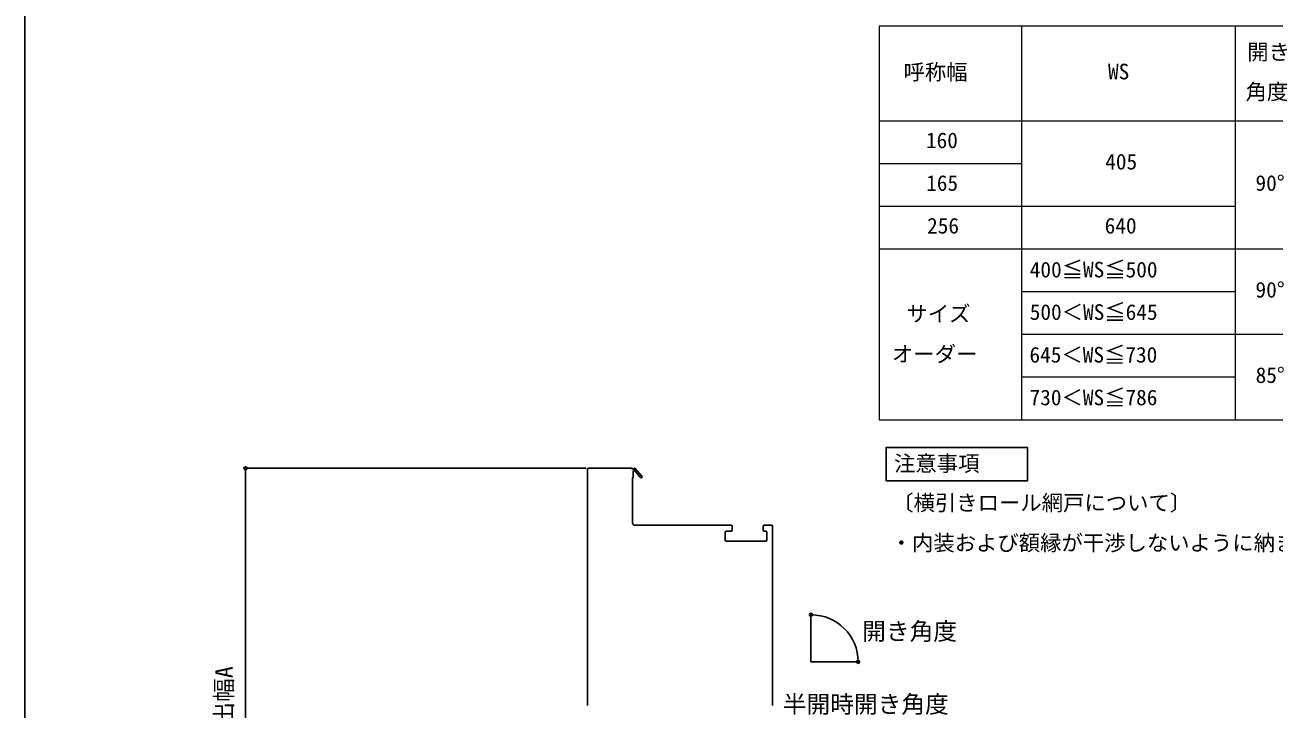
# Model space of a CAD drawing. Units: millimetres, scale not verified. Extents: x -525 to 525, y -783 to 778.
# Drawn here: x -525 to 1, y -317 to -28 of the extents above; entities that cross this region are included whole.
import ezdxf
from ezdxf.enums import TextEntityAlignment as Align

# ---------------------------------------------------------------- set-up
doc = ezdxf.new("R2010")
doc.units = ezdxf.units.MM
doc.header["$LTSCALE"] = 4
doc.layers.add('0-1_TABLE1', color=7, linetype='Continuous', lineweight=18)
for name, color, linetype in [('0-2_USER1', 3, 'Continuous'), ('0-5_YKK_12', 2, 'Continuous'), ('0-8_YKK_D', 6, 'Continuous'), ('0-9_YKK_ZWAK', 7, 'Continuous')]:
    doc.layers.add(name, color=color, linetype=linetype)
doc.styles.add('ＭＳ ゴシック', font='')
doc.styles.get('ＭＳ ゴシック').set_extended_font_data('MS Gothic')

msp = doc.modelspace()

# ---------------------------------------------------------------- linework, layer by layer
at = {"layer": '0-1_TABLE1'}
for p, q in [((-165, -28.7), (-165, -194.7)), ((-105, -28.7), (-105, -194.7)), ((-15, -28.7), (-15, -194.7)), ((-165, -68.7), (425, -68.7)), ((-165, -86.7), (-105, -86.7)), ((-165, -104.7), (-15, -104.7)), ((-165, -122.7), (425, -122.7)), ((-105, -140.7), (-15, -140.7)), ((-105, -158.7), (285, -158.7)), ((-105, -176.7), (-15, -176.7)), ((-165, -194.7), (425, -194.7))]:
    msp.add_line(p, q, dxfattribs=at)
msp.add_lwpolyline([(-165, -28.7), (355, -28.7), (425, -28.7)], dxfattribs=at)
at = {"layer": '0-2_USER1'}
msp.add_lwpolyline([(-162.101, -220.433), (-162.101, -206.433), (-102.43, -206.433), (-102.43, -220.433)], close=True, dxfattribs=at)
at = {"layer": '0-5_YKK_12'}
for p, q in [((-287.9, -315.195), (-287.9, -215.696)), ((-287.4, -215.196), (-269.4, -215.196)), ((-265.605, -219.055), (-267.916, -216.336)), ((-267.9, -239.196), (-227.4, -239.196)), ((-227.4, -241.696), (-229.4, -241.696)), ((-226.9, -239.696), (-226.9, -241.196)), ((-213.9, -241.196), (-213.9, -239.696)), ((-213.4, -239.196), (-210.4, -239.196)), ((-212.8, -241.696), (-213.4, -241.696)), ((-209.9, -239.696), (-209.9, -315.195)), ((-229.9, -242.196), (-229.9, -245.396)), ((-229.4, -245.896), (-212.8, -245.896)), ((-212.3, -245.396), (-212.3, -242.196)), ((-193.727, -296.825), (-193.727, -276.825)), ((-193.727, -296.825), (-173.727, -296.825))]:
    msp.add_line(p, q, dxfattribs=at)
for points in [[(-268.9, -215.696), (-267.9, -215.119), (-264.996, -218.537)], [(-268.295, -216.27), (-268.6, -216.447), (-268.6, -219.196), (-268.9, -219.196), (-268.9, -238.196)]]:
    msp.add_lwpolyline(points, dxfattribs=at)
for centre, radius, start, end in [((-287.4, -215.696), 0.5, 90, 180), ((-269.4, -215.696), 0.5, 360, 90), ((-268.078, -216.145), 0.25, 310.35703, 210), ((-265.3, -218.796), 0.4, 220.35703, 40.35703), ((-267.9, -238.196), 1, 180, 270), ((-229.4, -242.196), 0.5, 90, 180), ((-227.4, -239.696), 0.5, 0, 90), ((-227.4, -241.196), 0.5, 270, 0), ((-213.4, -239.696), 0.5, 90, 180), ((-213.4, -241.196), 0.5, 180, 270), ((-212.8, -242.196), 0.5, 0, 90), ((-210.4, -239.696), 0.5, 0, 90), ((-229.4, -245.396), 0.5, 180, 270), ((-212.8, -245.396), 0.5, 270, 0)]:
    msp.add_arc(centre, radius, start, end, dxfattribs=at)
at = {"layer": '0-8_YKK_D'}
for p, q in [((-288.5, -215.2), (-433, -215.2)), ((-432, -403.7), (-432, -215.2))]:
    msp.add_line(p, q, dxfattribs=at)
for centre in [(-432, -215.2), (-193.727, -276.949), (-173.851, -296.825)]:
    msp.add_circle(centre, 0.637, dxfattribs=at)
msp.add_arc((-193.727, -296.825), 19.876, 360, 90, dxfattribs=at)
at = {"layer": '0-9_YKK_ZWAK'}
msp.add_line((-525, 747.3), (-525, -782.7), dxfattribs=at)

# ---------------------------------------------------------------- texts
at = {"layer": '0-1_TABLE1', "style": 'ＭＳ ゴシック'}
for s, p in [('開き', (-9.849, -44.959)), ('呼称幅', (-154.739, -53.405)), ('WS', (-68.54, -53.2)), ('角度', (-10.591, -61.697)), ('160', (-145.278, -82.2)), ('405', (-69.716, -91.2)), ('165', (-145.176, -100.2)), ('90°', (-6.372, -100.2)), ('256', (-144.793, -118.2)), ('640', (-69.946, -118.2)), ('400≦WS≦500', (-101.523, -136.711)), ('90°', (-6.372, -145.2)), ('サイズ', (-153.486, -155.291)), ('500＜WS≦645', (-101.523, -154.609)), ('オーダー', (-159.597, -172.285)), ('645＜WS≦730', (-101.651, -172.609)), ('85°', (-6.321, -181.2)), ('730＜WS≦786', (-101.599, -190.609))]:
    msp.add_text(s, height=6.598, dxfattribs=at).set_placement(p, align=Align.BOTTOM_LEFT)
at = {"layer": '0-2_USER1', "style": 'ＭＳ ゴシック'}
for s, p in [('注意事項', (-158.716, -218.433)), ('〔横引きロール網戸について〕', (-159.483, -235.018)), ('・内装および額縁が干渉しないように納まり寸法をご参照ください。', (-160.148, -251.91))]:
    msp.add_text(s, height=6.598, dxfattribs=at).set_placement(p, align=Align.BOTTOM_LEFT)
at = {"layer": '0-8_YKK_D', "style": 'ＭＳ ゴシック'}
for s, p in [('開き角度', (-172.143, -289.788)), ('半開時開き角度', (-205.618, -320.515))]:
    msp.add_text(s, height=7.331, dxfattribs=at).set_placement(p, align=Align.BOTTOM_LEFT)
msp.add_text('障子出幅A', height=7.331, rotation=90, dxfattribs=at).set_placement((-435.307, -343.655), align=Align.BOTTOM_LEFT)

doc.saveas('drawing.dxf')
